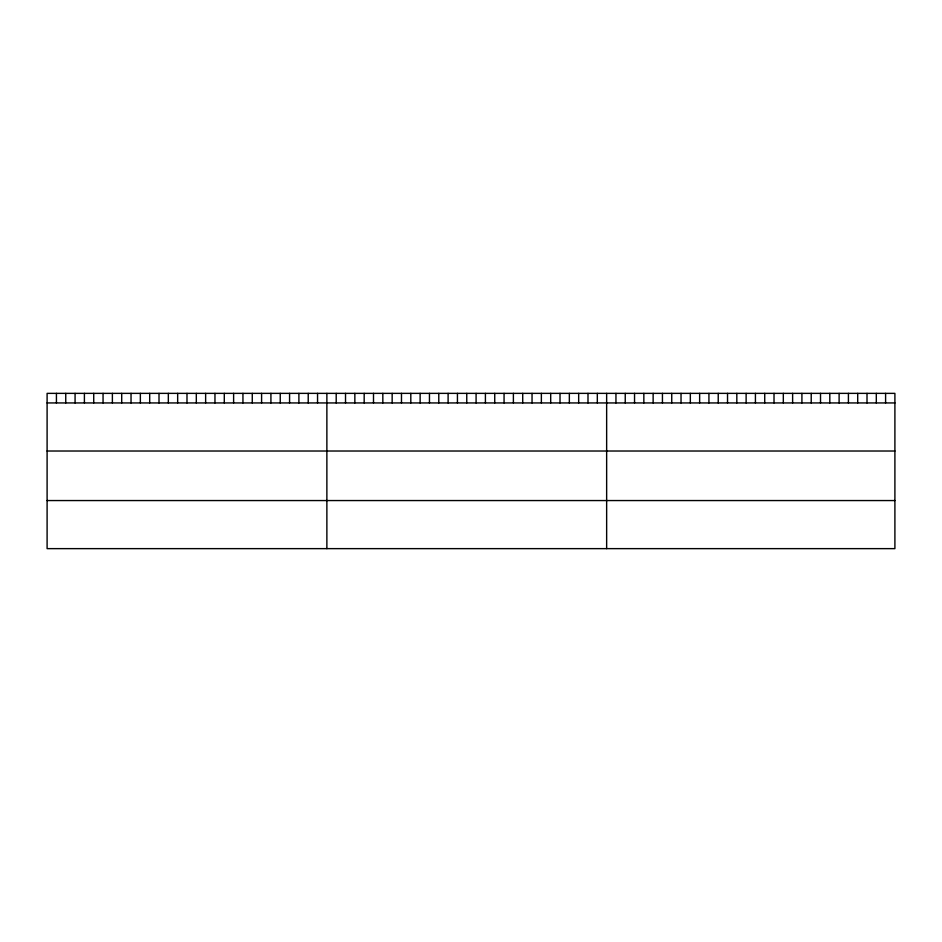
<?xml version="1.0" encoding="UTF-8"?>
<svg xmlns="http://www.w3.org/2000/svg" width="942" height="942" viewBox="0 0 942 942"><rect width="100%" height="100%" fill="white"/><g stroke="black" fill="none" stroke-linecap="round" stroke-linejoin="round"><path stroke-width="1.41" d="M894.9 402.94L894.9 548.633L47.1 548.633L47.1 393.367L894.9 393.367L894.9 402.94L47.1 402.94M47.1 451.018L894.9 451.018M47.1 500.555L894.9 500.555M885.598 393.367L885.598 402.94M876.307 393.367L876.307 402.94M867.005 393.367L867.005 402.94M857.703 393.367L857.703 402.94M848.412 393.367L848.412 402.94M839.11 393.367L839.11 402.94M829.808 393.367L829.808 402.94M820.517 393.367L820.517 402.94M811.215 393.367L811.215 402.94M801.913 393.367L801.913 402.94M792.622 393.367L792.622 402.94M783.32 393.367L783.32 402.94M774.018 393.367L774.018 402.94M764.727 393.367L764.727 402.94M755.425 393.367L755.425 402.94M746.123 393.367L746.123 402.94M736.821 393.367L736.821 402.94M727.53 393.367L727.53 402.94M718.228 393.367L718.228 402.94M708.926 393.367L708.926 402.94M699.635 393.367L699.635 402.94M690.333 393.367L690.333 402.94M681.031 393.367L681.031 402.94M671.74 393.367L671.74 402.94M662.438 393.367L662.438 402.94M653.136 393.367L653.136 402.94M643.845 393.367L643.845 402.94M634.543 393.367L634.543 402.94M625.241 393.367L625.241 402.94M615.95 393.367L615.95 402.94M606.648 393.367L606.648 548.633M597.322 393.367L597.322 402.94M587.996 393.367L587.996 402.94M578.671 393.367L578.671 402.94M569.345 393.367L569.345 402.94M560.019 393.367L560.019 402.94M550.693 393.367L550.693 402.94M541.367 393.367L541.367 402.94M532.042 393.367L532.042 402.94M522.716 393.367L522.716 402.94M513.39 393.367L513.39 402.94M504.064 393.367L504.064 402.94M494.738 393.367L494.738 402.94M485.413 393.367L485.413 402.94M476.087 393.367L476.087 402.94M466.761 393.367L466.761 402.94M457.435 393.367L457.435 402.94M448.109 393.367L448.109 402.94M438.784 393.367L438.784 402.94M429.458 393.367L429.458 402.94M420.132 393.367L420.132 402.94M410.806 393.367L410.806 402.94M401.48 393.367L401.48 402.94M392.155 393.367L392.155 402.94M382.829 393.367L382.829 402.94M373.503 393.367L373.503 402.94M364.177 393.367L364.177 402.94M354.851 393.367L354.851 402.94M345.526 393.367L345.526 402.94M336.2 393.367L336.2 402.94M326.874 393.367L326.874 548.633M317.548 393.367L317.548 402.94M308.222 393.367L308.222 402.94M298.897 393.367L298.897 402.94M289.571 393.367L289.571 402.94M280.245 393.367L280.245 402.94M270.919 393.367L270.919 402.94M261.593 393.367L261.593 402.94M252.268 393.367L252.268 402.94M242.942 393.367L242.942 402.94M233.616 393.367L233.616 402.94M224.29 393.367L224.29 402.94M214.964 393.367L214.964 402.94M205.639 393.367L205.639 402.94M196.313 393.367L196.313 402.94M186.987 393.367L186.987 402.94M177.661 393.367L177.661 402.94M168.335 393.367L168.335 402.94M159.01 393.367L159.01 402.94M149.684 393.367L149.684 402.94M140.358 393.367L140.358 402.94M131.032 393.367L131.032 402.94M121.706 393.367L121.706 402.94M112.381 393.367L112.381 402.94M103.055 393.367L103.055 402.94M93.729 393.367L93.729 402.94M84.403 393.367L84.403 402.94M75.077 393.367L75.077 402.94M65.752 393.367L65.752 402.94M56.426 393.367L56.426 402.94"/></g></svg>
